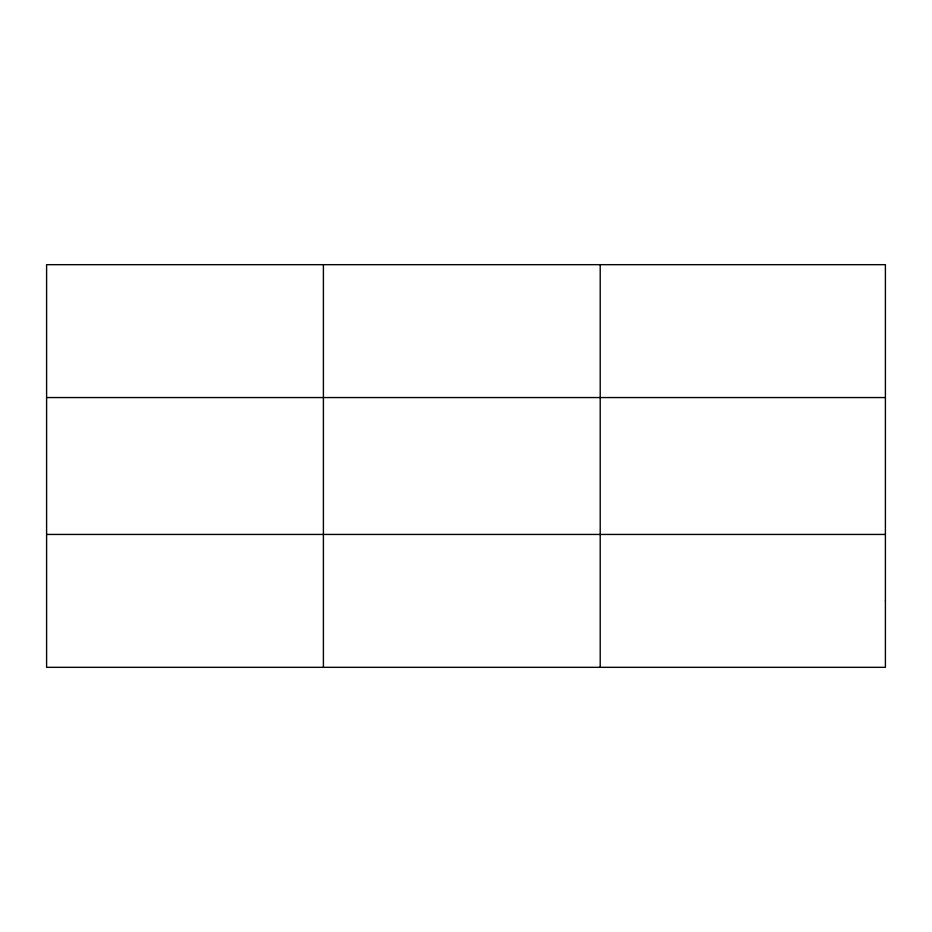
<?xml version="1.0" encoding="UTF-8"?>
<svg xmlns="http://www.w3.org/2000/svg" width="932" height="932" viewBox="0 0 932 932"><rect width="100%" height="100%" fill="white"/><g stroke="black" fill="none" stroke-linecap="round" stroke-linejoin="round"><path stroke-width="1.4" d="M323.404 667.324L323.404 264.676M600.208 667.324L600.208 264.676M46.6 397.556L885.4 397.556M46.6 534.444L885.4 534.444M885.4 600.884L885.4 667.324L46.6 667.324L46.6 264.676L885.4 264.676L885.4 600.884"/></g></svg>
